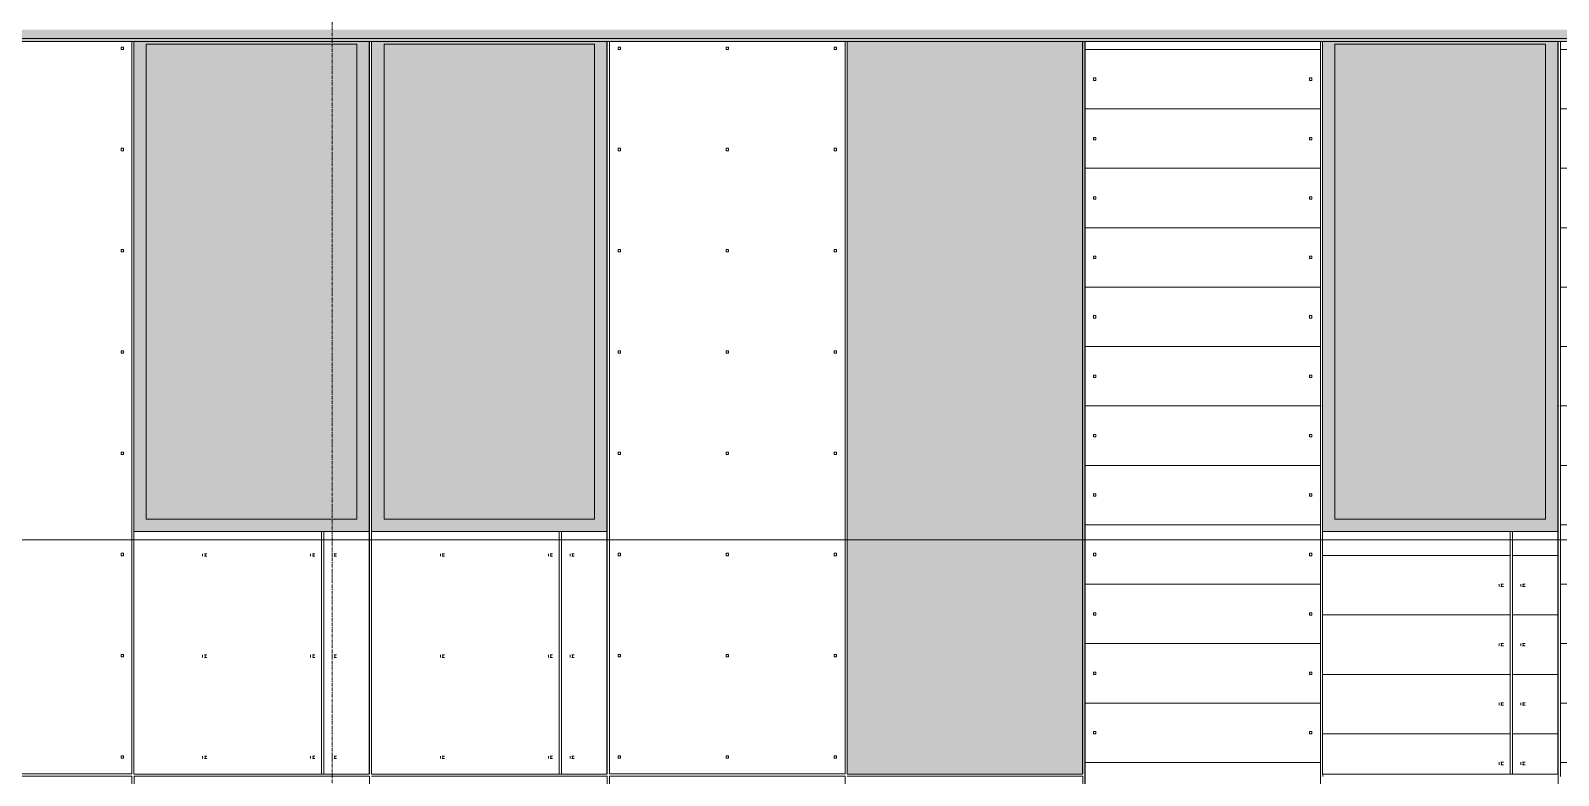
# Model space of a CAD drawing. Header units: inches. Extents: x -4179 to 1631, y -360 to 585.
# Drawn here: x -556.1 to -309.3, y 229.9 to 350.3 of the extents above; entities that cross this region are included whole.
import ezdxf

# ---------------------------------------------------------------- set-up
doc = ezdxf.new("R2010")
doc.units = ezdxf.units.IN
doc.header["$MEASUREMENT"] = 0
doc.linetypes.add('Grid Line 1_2_', pattern=[0.875, 0.5, -0.125, 0.125, -0.125])
for name, color, linetype, lineweight in [('0-5', 10, 'Continuous', 5), ('A-FLOR-LEVL-1', 51, 'Grid Line 1_2_', 9), ('A-GLAZ', 151, 'Continuous', 13), ('A-GLAZ-1', 251, 'Continuous', 9), ('A-WALL', 113, 'Continuous', 13), ('A-WALL-PATT-1', 251, 'Continuous', 9), ('S-GRID-1', 1, 'Grid Line 1_2_', 9)]:
    doc.layers.add(name, color=color, linetype=linetype, lineweight=lineweight)

# ---------------------------------------------------------------- blocks, each defined once
blk = doc.blocks.new('CTR - 2nd Phase_rvt-2-BUILDING ELEVATION - SOUTH')
at = {"layer": 'A-FLOR-LEVL-1'}
blk.add_line((9609.49, 268), (12558.48, 268), dxfattribs=at)
blk = doc.blocks.new('CTR - 1st Phase - Common Walls_rvt-2-BUILDING ELEVATION - SOUTH')
at = {"layer": 'A-FLOR-LEVL-1'}
blk.add_line((9609.49, 268), (12558.48, 268), dxfattribs=at)
blk = doc.blocks.new('CTR - 1st Phase -Stairs _ Elevators_rvt-2-BUILDING ELEVATION - SOUTH')
at = {"layer": 'A-FLOR-LEVL-1'}
blk.add_line((9609.49, 268), (12558.48, 268), dxfattribs=at)
blk = doc.blocks.new('Basic Wall _ EXT - FIBER CEMENT - LARGE - ___-2162460-BUILDING ELEVATION - SOUTH')
at = {"layer": 'A-WALL'}
for points in [[(10437.18, 348.55), (10852.47, 348.59), (10852.45, 348.68), (9979.11, 348.64), (9979.14, 348.55), (10436.75, 348.55)], [(10852.33, 348.68), (10852.45, 348.68), (10852.39, 348.76), (10742.19, 348.76), (10742.19, 349.02), (10089.39, 349.02), (10089.39, 348.76), (9981.69, 348.76), (9981.69, 348.98), (9979.38, 348.98), (9979.13, 348.68), (10851.45, 348.68)], [(10396.4, 349.02), (10742.19, 349.02), (10742.19, 350.12), (10852.17, 350.12), (10852.17, 350.46), (9979.41, 350.46), (9979.41, 350.12), (10089.39, 350.12), (10089.39, 349.02), (10395.12, 349.02)]]:
    blk.add_hatch(color=256, dxfattribs=at).paths.add_polyline_path(points, flags=0)
for p, q in [((9979.22, 348.51), (10852.36, 348.51)), ((10089.39, 349.02), (10742.19, 349.02))]:
    blk.add_line(p, q, dxfattribs=at)
blk = doc.blocks.new('_THE_ WINDOW _ DOOR - Window - 3rd Floor - small-2157853-BUILDING ELEVATION - SOUTH')
at = {"layer": 'A-GLAZ'}
h = blk.add_hatch(color=256, dxfattribs=at)
h.paths.add_polyline_path([(10627.18, 269.37), (10665.2, 269.37), (10665.2, 348.51), (10627.18, 348.51), (10627.18, 343.6)], flags=0)
h.paths.add_polyline_path([(10663.2, 271.37), (10629.18, 271.37), (10629.18, 348.12), (10663.2, 348.12), (10663.2, 343.6)], flags=0)
blk.add_hatch(color=256, dxfattribs=at).paths.add_polyline_path([(10629.18, 271.37), (10663.2, 271.37), (10663.2, 348.12), (10629.18, 348.12), (10629.18, 305.4)], flags=0)
at = {"layer": 'A-GLAZ-1'}
h = blk.add_hatch(dxfattribs=at)
h.set_pattern_fill('FP_63', color=256, style=0, pattern_type=2)
h.set_pattern_definition([(180, (10625.436, 289.23), (38.4, 76.8), [0.392, -38.007]), (180, (10625.436, 289.62), (38.4, 76.8), [0.392, -38.007]), (180, (10625.436, 298.83), (38.4, 76.8), [0.392, -38.007]), (180, (10625.436, 299.22), (38.4, 76.8), [0.392, -38.007]), (180, (10625.436, 308.43), (38.4, 76.8), [0.392, -38.007]), (180, (10625.436, 308.82), (38.4, 76.8), [0.392, -38.007]), (180, (10625.436, 318.03), (38.4, 76.8), [0.392, -38.007]), (180, (10625.436, 318.42), (38.4, 76.8), [0.392, -38.007]), (180, (10625.436, 327.63), (38.4, 76.8), [0.392, -38.007]), (180, (10625.436, 328.02), (38.4, 76.8), [0.392, -38.007]), (180, (10625.436, 337.23), (38.4, 76.8), [0.392, -38.007]), (180, (10625.436, 337.62), (38.4, 76.8), [0.392, -38.007]), (180, (10625.436, 346.83), (38.4, 76.8), [0.392, -38.007]), (180, (10625.436, 347.22), (38.4, 76.8), [0.392, -38.007]), (180, (10625.436, 356.43), (38.4, 76.8), [0.392, -38.007]), (180, (10625.436, 356.82), (38.4, 76.8), [0.392, -38.007]), (180, (10590.536, 289.23), (38.4, 76.8), [0.392, -38.007]), (180, (10590.536, 289.62), (38.4, 76.8), [0.392, -38.007]), (180, (10590.536, 298.83), (38.4, 76.8), [0.392, -38.007]), (180, (10590.536, 299.22), (38.4, 76.8), [0.392, -38.007]), (180, (10590.536, 308.43), (38.4, 76.8), [0.392, -38.007]), (180, (10590.536, 308.82), (38.4, 76.8), [0.392, -38.007]), (180, (10590.536, 318.03), (38.4, 76.8), [0.392, -38.007]), (180, (10590.536, 318.42), (38.4, 76.8), [0.392, -38.007]), (180, (10590.536, 327.63), (38.4, 76.8), [0.392, -38.007]), (180, (10590.536, 328.02), (38.4, 76.8), [0.392, -38.007]), (180, (10590.536, 337.23), (38.4, 76.8), [0.392, -38.007]), (180, (10590.536, 337.62), (38.4, 76.8), [0.392, -38.007]), (180, (10590.536, 346.83), (38.4, 76.8), [0.392, -38.007]), (180, (10590.536, 347.22), (38.4, 76.8), [0.392, -38.007]), (180, (10590.536, 356.43), (38.4, 76.8), [0.392, -38.007]), (180, (10590.536, 356.82), (38.4, 76.8), [0.392, -38.007]), (90, (10627.177, 284.625), (38.4, -2e-15), [76.8, 0, 0, 0]), (90, (10626.802, 284.625), (38.4, -2e-15), [76.8, 0, 0, 0]), (90, (10625.436, 289.23), (38.4, -2e-15), [0.392, -76.407]), (90, (10625.436, 298.83), (38.4, -2e-15), [0.392, -76.407]), (90, (10625.436, 308.43), (38.4, -2e-15), [0.392, -76.407]), (90, (10625.436, 318.03), (38.4, -2e-15), [0.392, -76.407]), (90, (10625.436, 327.63), (38.4, -2e-15), [0.392, -76.407]), (90, (10625.436, 337.23), (38.4, -2e-15), [0.392, -76.407]), (90, (10625.436, 346.83), (38.4, -2e-15), [0.392, -76.407]), (90, (10625.436, 356.43), (38.4, -2e-15), [0.392, -76.407]), (90, (10625.043, 289.23), (38.4, -2e-15), [0.392, -76.407]), (90, (10625.043, 298.83), (38.4, -2e-15), [0.392, -76.407]), (90, (10625.043, 308.43), (38.4, -2e-15), [0.392, -76.407]), (90, (10625.043, 318.03), (38.4, -2e-15), [0.392, -76.407]), (90, (10625.043, 327.63), (38.4, -2e-15), [0.392, -76.407]), (90, (10625.043, 337.23), (38.4, -2e-15), [0.392, -76.407]), (90, (10625.043, 346.83), (38.4, -2e-15), [0.392, -76.407]), (90, (10625.043, 356.43), (38.4, -2e-15), [0.392, -76.407]), (90, (10590.536, 289.23), (38.4, -2e-15), [0.392, -76.407]), (90, (10590.536, 298.83), (38.4, -2e-15), [0.392, -76.407]), (90, (10590.536, 308.43), (38.4, -2e-15), [0.392, -76.407]), (90, (10590.536, 318.03), (38.4, -2e-15), [0.392, -76.407]), (90, (10590.536, 327.63), (38.4, -2e-15), [0.392, -76.407]), (90, (10590.536, 337.23), (38.4, -2e-15), [0.392, -76.407]), (90, (10590.536, 346.83), (38.4, -2e-15), [0.392, -76.407]), (90, (10590.536, 356.43), (38.4, -2e-15), [0.392, -76.407]), (90, (10590.143, 289.23), (38.4, -2e-15), [0.392, -76.407]), (90, (10590.143, 298.83), (38.4, -2e-15), [0.392, -76.407]), (90, (10590.143, 308.43), (38.4, -2e-15), [0.392, -76.407]), (90, (10590.143, 318.03), (38.4, -2e-15), [0.392, -76.407]), (90, (10590.143, 327.63), (38.4, -2e-15), [0.392, -76.407]), (90, (10590.143, 337.23), (38.4, -2e-15), [0.392, -76.407]), (90, (10590.143, 346.83), (38.4, -2e-15), [0.392, -76.407]), (90, (10590.143, 356.43), (38.4, -2e-15), [0.392, -76.407]), (0, (10588.78, 284.625), (38.4, 76.8), [38.025, -0.375]), (0, (10588.78, 294.225), (38.4, 76.8), [38.025, -0.375]), (0, (10588.78, 303.825), (38.4, 76.8), [38.025, -0.375]), (0, (10588.78, 313.425), (38.4, 76.8), [38.025, -0.375]), (0, (10588.78, 323.025), (38.4, 76.8), [38.025, -0.375]), (0, (10588.78, 332.625), (38.4, 76.8), [38.025, -0.375]), (0, (10588.78, 342.225), (38.4, 76.8), [38.025, -0.375]), (0, (10588.78, 351.825), (38.4, 76.8), [38.025, -0.375])])
h.paths.add_polyline_path([(10665.2, 230.12), (10665.2, 269.37), (10627.18, 269.37), (10627.18, 230.12), (10653.45, 230.12)], flags=0)
at = {"layer": 'A-GLAZ'}
for p, q in [((10627.18, 269.37), (10627.18, 348.52)), ((10629.18, 348.12), (10663.2, 348.12)), ((10629.18, 348.12), (10629.18, 271.37)), ((10663.2, 271.37), (10663.2, 348.12)), ((10665.2, 348.52), (10665.2, 269.37)), ((10665.2, 269.37), (10627.18, 269.37)), ((10627.18, 269.37), (10627.18, 230.12)), ((10629.18, 271.37), (10663.2, 271.37)), ((10665.2, 230.12), (10665.2, 269.37)), ((10627.18, 230.12), (10665.2, 230.12))]:
    blk.add_line(p, q, dxfattribs=at)
blk = doc.blocks.new('_THE_ WINDOW _ DOOR - hvac panel - 3rd floor-2113389-BUILDING ELEVATION - SOUTH')
at = {"layer": 'A-GLAZ-1'}
h = blk.add_hatch(dxfattribs=at)
h.set_pattern_fill('FP_64', color=256, style=0, pattern_type=2)
h.set_pattern_definition([(180, (10563.189, 294.812), (-1, 1), [0.5, -1.5]), (90, (10562.939, 294.562), (1, 1), [0.5, -1.5])])
h.paths.add_polyline_path([(10567.34, 230.12), (10588.4, 230.12), (10588.4, 348.51), (10550.38, 348.51), (10550.38, 230.12)], flags=0)
at = {"layer": 'A-GLAZ'}
for p, q in [((10550.38, 348.53), (10550.38, 230.12)), ((10588.4, 230.12), (10588.4, 348.52)), ((10550.38, 230.12), (10588.4, 230.12))]:
    blk.add_line(p, q, dxfattribs=at)
blk = doc.blocks.new('_THE_ WINDOW _ DOOR - Window - 3rd Floor-2113396-BUILDING ELEVATION - SOUTH')
at = {"layer": 'A-GLAZ'}
h = blk.add_hatch(color=256, dxfattribs=at)
h.paths.add_polyline_path([(10435.18, 269.37), (10473.2, 269.37), (10473.2, 348.51), (10435.18, 348.51), (10435.18, 343.6)], flags=0)
h.paths.add_polyline_path([(10471.2, 271.37), (10437.18, 271.37), (10437.18, 348.12), (10471.2, 348.12), (10471.2, 343.6)], flags=0)
blk.add_hatch(color=256, dxfattribs=at).paths.add_polyline_path([(10437.18, 271.37), (10471.2, 271.37), (10471.2, 348.12), (10437.18, 348.12), (10437.18, 305.4)], flags=0)
at = {"layer": 'A-GLAZ-1'}
h = blk.add_hatch(dxfattribs=at)
h.set_pattern_fill('FP_65', color=256, style=0, pattern_type=2)
h.set_pattern_definition([(180, (10433.44, 287.55), (38.4, 120.38), [0.392, -38.007]), (180, (10433.44, 287.95), (38.4, 120.38), [0.392, -38.007]), (180, (10433.44, 303.91), (38.4, 120.38), [0.392, -38.007]), (180, (10433.44, 304.3), (38.4, 120.38), [0.392, -38.007]), (180, (10433.44, 320.27), (38.4, 120.38), [0.392, -38.007]), (180, (10433.44, 320.66), (38.4, 120.38), [0.392, -38.007]), (180, (10433.44, 336.62), (38.4, 120.38), [0.392, -38.007]), (180, (10433.44, 337.02), (38.4, 120.38), [0.392, -38.007]), (180, (10433.44, 352.98), (38.4, 120.38), [0.392, -38.007]), (180, (10433.44, 353.38), (38.4, 120.38), [0.392, -38.007]), (180, (10433.44, 369.34), (38.4, 120.38), [0.392, -38.007]), (180, (10433.44, 369.73), (38.4, 120.375), [0.392, -38.007]), (180, (10433.44, 385.7), (38.4, 120.375), [0.392, -38.007]), (180, (10433.44, 386.09), (38.4, 120.375), [0.392, -38.007]), (180, (10433.44, 402.05), (38.4, 120.375), [0.392, -38.007]), (180, (10433.44, 402.45), (38.4, 120.375), [0.392, -38.007]), (180, (10415.99, 287.55), (38.4, 120.38), [0.392, -38.007]), (180, (10415.99, 287.95), (38.4, 120.38), [0.392, -38.007]), (180, (10415.99, 303.91), (38.4, 120.38), [0.392, -38.007]), (180, (10415.99, 304.3), (38.4, 120.38), [0.392, -38.007]), (180, (10415.99, 320.27), (38.4, 120.38), [0.392, -38.007]), (180, (10415.99, 320.66), (38.4, 120.38), [0.392, -38.007]), (180, (10415.99, 336.62), (38.4, 120.38), [0.392, -38.007]), (180, (10415.99, 337.02), (38.4, 120.38), [0.392, -38.007]), (180, (10415.99, 352.98), (38.4, 120.38), [0.392, -38.007]), (180, (10415.99, 353.38), (38.4, 120.38), [0.392, -38.007]), (180, (10415.99, 369.34), (38.4, 120.375), [0.392, -38.007]), (180, (10415.99, 369.73), (38.4, 120.375), [0.392, -38.007]), (180, (10415.99, 385.7), (38.4, 120.375), [0.392, -38.007]), (180, (10415.99, 386.09), (38.4, 120.375), [0.392, -38.007]), (180, (10415.99, 402.05), (38.4, 120.375), [0.392, -38.007]), (180, (10415.99, 402.45), (38.4, 120.375), [0.392, -38.007]), (180, (10398.54, 287.55), (38.4, 120.38), [0.392, -38.007]), (180, (10398.54, 287.95), (38.4, 120.38), [0.392, -38.007]), (180, (10398.54, 303.91), (38.4, 120.38), [0.392, -38.007]), (180, (10398.54, 304.3), (38.4, 120.38), [0.392, -38.007]), (180, (10398.54, 320.27), (38.4, 120.38), [0.392, -38.007]), (180, (10398.54, 320.66), (38.4, 120.38), [0.392, -38.007]), (180, (10398.54, 336.62), (38.4, 120.38), [0.392, -38.007]), (180, (10398.54, 337.02), (38.4, 120.38), [0.392, -38.007]), (180, (10398.54, 352.98), (38.4, 120.38), [0.392, -38.007]), (180, (10398.54, 353.38), (38.4, 120.38), [0.392, -38.007]), (180, (10398.54, 369.34), (38.4, 120.375), [0.392, -38.007]), (180, (10398.54, 369.73), (38.4, 120.375), [0.392, -38.007]), (180, (10398.54, 385.7), (38.4, 120.375), [0.392, -38.007]), (180, (10398.54, 386.09), (38.4, 120.375), [0.392, -38.007]), (180, (10398.54, 402.05), (38.4, 120.375), [0.392, -38.007]), (180, (10398.54, 402.45), (38.4, 120.375), [0.392, -38.007]), (90, (10435.177, 285), (38.4, -2e-15), [120, -0.375]), (90, (10434.802, 285), (38.4, -2e-15), [120, -0.375]), (90, (10433.436, 287.554), (38.4, -2e-15), [0.392, -119.982]), (90, (10433.436, 303.91), (38.4, -2e-15), [0.392, -119.982]), (90, (10433.436, 320.268), (38.4, -2e-15), [0.392, -119.982]), (90, (10433.436, 336.625), (38.4, -2e-15), [0.392, -119.982]), (90, (10433.436, 352.982), (38.4, -2e-15), [0.392, -119.982]), (90, (10433.436, 369.34), (38.4, -2e-15), [0.392, -119.982]), (90, (10433.436, 385.697), (38.4, -2e-15), [0.392, -119.982]), (90, (10433.436, 402.054), (38.4, -2e-15), [0.392, -119.982]), (90, (10433.043, 287.554), (38.4, -2e-15), [0.392, -119.982]), (90, (10433.043, 303.91), (38.4, -2e-15), [0.392, -119.982]), (90, (10433.043, 320.268), (38.4, -2e-15), [0.392, -119.982]), (90, (10433.043, 336.625), (38.4, -2e-15), [0.392, -119.982]), (90, (10433.043, 352.982), (38.4, -2e-15), [0.392, -119.982]), (90, (10433.043, 369.34), (38.4, -2e-15), [0.392, -119.982]), (90, (10433.043, 385.697), (38.4, -2e-15), [0.392, -119.982]), (90, (10433.043, 402.054), (38.4, -2e-15), [0.392, -119.982]), (90, (10415.986, 287.554), (38.4, -2e-15), [0.392, -119.982]), (90, (10415.986, 303.91), (38.4, -2e-15), [0.392, -119.982]), (90, (10415.986, 320.268), (38.4, -2e-15), [0.392, -119.982]), (90, (10415.986, 336.625), (38.4, -2e-15), [0.392, -119.982]), (90, (10415.986, 352.982), (38.4, -2e-15), [0.392, -119.982]), (90, (10415.986, 369.34), (38.4, -2e-15), [0.392, -119.982]), (90, (10415.986, 385.697), (38.4, -2e-15), [0.392, -119.982]), (90, (10415.986, 402.054), (38.4, -2e-15), [0.392, -119.982]), (90, (10415.593, 287.554), (38.4, -2e-15), [0.392, -119.982]), (90, (10415.593, 303.91), (38.4, -2e-15), [0.392, -119.982]), (90, (10415.593, 320.268), (38.4, -2e-15), [0.392, -119.982]), (90, (10415.593, 336.625), (38.4, -2e-15), [0.392, -119.982]), (90, (10415.593, 352.982), (38.4, -2e-15), [0.392, -119.982]), (90, (10415.593, 369.34), (38.4, -2e-15), [0.392, -119.982]), (90, (10415.593, 385.697), (38.4, -2e-15), [0.392, -119.982]), (90, (10415.593, 402.054), (38.4, -2e-15), [0.392, -119.982]), (90, (10398.536, 287.554), (38.4, -2e-15), [0.392, -119.982]), (90, (10398.536, 303.91), (38.4, -2e-15), [0.392, -119.982]), (90, (10398.536, 320.268), (38.4, -2e-15), [0.392, -119.982]), (90, (10398.536, 336.625), (38.4, -2e-15), [0.392, -119.982]), (90, (10398.536, 352.982), (38.4, -2e-15), [0.392, -119.982]), (90, (10398.536, 369.34), (38.4, -2e-15), [0.392, -119.982]), (90, (10398.536, 385.697), (38.4, -2e-15), [0.392, -119.982]), (90, (10398.536, 402.054), (38.4, -2e-15), [0.392, -119.982]), (90, (10398.143, 287.554), (38.4, -2e-15), [0.392, -119.982]), (90, (10398.143, 303.91), (38.4, -2e-15), [0.392, -119.982]), (90, (10398.143, 320.268), (38.4, -2e-15), [0.392, -119.982]), (90, (10398.143, 336.625), (38.4, -2e-15), [0.392, -119.982]), (90, (10398.143, 352.982), (38.4, -2e-15), [0.392, -119.982]), (90, (10398.143, 369.34), (38.4, -2e-15), [0.392, -119.982]), (90, (10398.143, 385.697), (38.4, -2e-15), [0.392, -119.982]), (90, (10398.143, 402.054), (38.4, -2e-15), [0.392, -119.982]), (0, (10396.78, 284.62), (38.4, 120.38), [38.025, -0.375]), (0, (10396.78, 285), (38.4, 120.38), [38.025, -0.375])])
h.paths.add_polyline_path([(10473.2, 230.12), (10473.2, 269.37), (10435.18, 269.37), (10435.18, 230.12)], flags=0)
at = {"layer": 'A-GLAZ'}
for p, q in [((10435.18, 348.53), (10435.18, 269.37)), ((10437.18, 348.12), (10471.2, 348.12)), ((10437.18, 271.37), (10437.18, 348.12)), ((10471.2, 348.12), (10471.2, 271.37)), ((10473.2, 269.37), (10473.2, 348.53)), ((10435.18, 269.37), (10473.2, 269.37)), ((10435.18, 269.37), (10435.18, 230.12)), ((10471.2, 271.37), (10437.18, 271.37)), ((10473.2, 230.12), (10473.2, 269.37)), ((10435.18, 230.12), (10473.2, 230.12))]:
    blk.add_line(p, q, dxfattribs=at)
blk = doc.blocks.new('_THE_ WINDOW _ DOOR - Window - 3rd Floor-2113392-BUILDING ELEVATION - SOUTH')
at = {"layer": 'A-GLAZ'}
h = blk.add_hatch(color=256, dxfattribs=at)
h.paths.add_polyline_path([(10319.98, 269.37), (10358, 269.37), (10358, 348.51), (10319.98, 348.51), (10319.98, 343.6)], flags=0)
h.paths.add_polyline_path([(10321.98, 271.37), (10321.98, 348.12), (10356, 348.12), (10356, 271.37)], flags=0)
blk.add_hatch(color=256, dxfattribs=at).paths.add_polyline_path([(10321.98, 271.37), (10356, 271.37), (10356, 348.12), (10321.98, 348.12), (10321.98, 305.4)], flags=0)
at = {"layer": 'A-GLAZ-1'}
h = blk.add_hatch(dxfattribs=at)
h.set_pattern_fill('FP_62', color=256, style=0, pattern_type=2)
h.set_pattern_definition([(0, (10359.74, 287.55), (-38.4, 120.38), [0.392, -38.007]), (0, (10359.74, 287.95), (-38.4, 120.38), [0.392, -38.007]), (0, (10359.74, 303.91), (-38.4, 120.38), [0.392, -38.007]), (0, (10359.74, 304.3), (-38.4, 120.38), [0.392, -38.007]), (0, (10359.74, 320.27), (-38.4, 120.38), [0.392, -38.007]), (0, (10359.74, 320.66), (-38.4, 120.38), [0.392, -38.007]), (0, (10359.74, 336.62), (-38.4, 120.38), [0.392, -38.007]), (0, (10359.74, 337.02), (-38.4, 120.38), [0.392, -38.007]), (0, (10359.74, 352.98), (-38.4, 120.38), [0.392, -38.007]), (0, (10359.74, 353.38), (-38.4, 120.38), [0.392, -38.007]), (0, (10359.74, 369.34), (-38.4, 120.38), [0.392, -38.007]), (0, (10359.74, 369.73), (-38.4, 120.375), [0.392, -38.007]), (0, (10359.74, 385.7), (-38.4, 120.375), [0.392, -38.007]), (0, (10359.74, 386.09), (-38.4, 120.375), [0.392, -38.007]), (0, (10359.74, 402.05), (-38.4, 120.375), [0.392, -38.007]), (0, (10359.74, 402.45), (-38.4, 120.375), [0.392, -38.007]), (0, (10377.19, 287.55), (-38.4, 120.38), [0.392, -38.007]), (0, (10377.19, 287.95), (-38.4, 120.38), [0.392, -38.007]), (0, (10377.19, 303.91), (-38.4, 120.38), [0.392, -38.007]), (0, (10377.19, 304.3), (-38.4, 120.38), [0.392, -38.007]), (0, (10377.19, 320.27), (-38.4, 120.38), [0.392, -38.007]), (0, (10377.19, 320.66), (-38.4, 120.38), [0.392, -38.007]), (0, (10377.19, 336.62), (-38.4, 120.38), [0.392, -38.007]), (0, (10377.19, 337.02), (-38.4, 120.38), [0.392, -38.007]), (0, (10377.19, 352.98), (-38.4, 120.38), [0.392, -38.007]), (0, (10377.19, 353.38), (-38.4, 120.38), [0.392, -38.007]), (0, (10377.19, 369.34), (-38.4, 120.375), [0.392, -38.007]), (0, (10377.19, 369.73), (-38.4, 120.375), [0.392, -38.007]), (0, (10377.19, 385.7), (-38.4, 120.375), [0.392, -38.007]), (0, (10377.19, 386.09), (-38.4, 120.375), [0.392, -38.007]), (0, (10377.19, 402.05), (-38.4, 120.375), [0.392, -38.007]), (0, (10377.19, 402.45), (-38.4, 120.375), [0.392, -38.007]), (0, (10394.64, 287.55), (-38.4, 120.38), [0.392, -38.007]), (0, (10394.64, 287.95), (-38.4, 120.38), [0.392, -38.007]), (0, (10394.64, 303.91), (-38.4, 120.38), [0.392, -38.007]), (0, (10394.64, 304.3), (-38.4, 120.38), [0.392, -38.007]), (0, (10394.64, 320.27), (-38.4, 120.38), [0.392, -38.007]), (0, (10394.64, 320.66), (-38.4, 120.38), [0.392, -38.007]), (0, (10394.64, 336.62), (-38.4, 120.38), [0.392, -38.007]), (0, (10394.64, 337.02), (-38.4, 120.38), [0.392, -38.007]), (0, (10394.64, 352.98), (-38.4, 120.38), [0.392, -38.007]), (0, (10394.64, 353.38), (-38.4, 120.38), [0.392, -38.007]), (0, (10394.64, 369.34), (-38.4, 120.375), [0.392, -38.007]), (0, (10394.64, 369.73), (-38.4, 120.375), [0.392, -38.007]), (0, (10394.64, 385.7), (-38.4, 120.375), [0.392, -38.007]), (0, (10394.64, 386.09), (-38.4, 120.375), [0.392, -38.007]), (0, (10394.64, 402.05), (-38.4, 120.375), [0.392, -38.007]), (0, (10394.64, 402.45), (-38.4, 120.375), [0.392, -38.007]), (90, (10358.002, 285), (-38.4, 2e-15), [120, -0.375]), (90, (10358.377, 285), (-38.4, 2e-15), [120, -0.375]), (90, (10359.743, 287.554), (-38.4, 2e-15), [0.392, -119.982]), (90, (10359.743, 303.91), (-38.4, 2e-15), [0.392, -119.982]), (90, (10359.743, 320.268), (-38.4, 2e-15), [0.392, -119.982]), (90, (10359.743, 336.625), (-38.4, 2e-15), [0.392, -119.982]), (90, (10359.743, 352.982), (-38.4, 2e-15), [0.392, -119.982]), (90, (10359.743, 369.34), (-38.4, 2e-15), [0.392, -119.982]), (90, (10359.743, 385.697), (-38.4, 2e-15), [0.392, -119.982]), (90, (10359.743, 402.054), (-38.4, 2e-15), [0.392, -119.982]), (90, (10360.136, 287.554), (-38.4, 2e-15), [0.392, -119.982]), (90, (10360.136, 303.91), (-38.4, 2e-15), [0.392, -119.982]), (90, (10360.136, 320.268), (-38.4, 2e-15), [0.392, -119.982]), (90, (10360.136, 336.625), (-38.4, 2e-15), [0.392, -119.982]), (90, (10360.136, 352.982), (-38.4, 2e-15), [0.392, -119.982]), (90, (10360.136, 369.34), (-38.4, 2e-15), [0.392, -119.982]), (90, (10360.136, 385.697), (-38.4, 2e-15), [0.392, -119.982]), (90, (10360.136, 402.054), (-38.4, 2e-15), [0.392, -119.982]), (90, (10377.193, 287.554), (-38.4, 2e-15), [0.392, -119.982]), (90, (10377.193, 303.91), (-38.4, 2e-15), [0.392, -119.982]), (90, (10377.193, 320.268), (-38.4, 2e-15), [0.392, -119.982]), (90, (10377.193, 336.625), (-38.4, 2e-15), [0.392, -119.982]), (90, (10377.193, 352.982), (-38.4, 2e-15), [0.392, -119.982]), (90, (10377.193, 369.34), (-38.4, 2e-15), [0.392, -119.982]), (90, (10377.193, 385.697), (-38.4, 2e-15), [0.392, -119.982]), (90, (10377.193, 402.054), (-38.4, 2e-15), [0.392, -119.982]), (90, (10377.586, 287.554), (-38.4, 2e-15), [0.392, -119.982]), (90, (10377.586, 303.91), (-38.4, 2e-15), [0.392, -119.982]), (90, (10377.586, 320.268), (-38.4, 2e-15), [0.392, -119.982]), (90, (10377.586, 336.625), (-38.4, 2e-15), [0.392, -119.982]), (90, (10377.586, 352.982), (-38.4, 2e-15), [0.392, -119.982]), (90, (10377.586, 369.34), (-38.4, 2e-15), [0.392, -119.982]), (90, (10377.586, 385.697), (-38.4, 2e-15), [0.392, -119.982]), (90, (10377.586, 402.054), (-38.4, 2e-15), [0.392, -119.982]), (90, (10394.643, 287.554), (-38.4, 2e-15), [0.392, -119.982]), (90, (10394.643, 303.91), (-38.4, 2e-15), [0.392, -119.982]), (90, (10394.643, 320.268), (-38.4, 2e-15), [0.392, -119.982]), (90, (10394.643, 336.625), (-38.4, 2e-15), [0.392, -119.982]), (90, (10394.643, 352.982), (-38.4, 2e-15), [0.392, -119.982]), (90, (10394.643, 369.34), (-38.4, 2e-15), [0.392, -119.982]), (90, (10394.643, 385.697), (-38.4, 2e-15), [0.392, -119.982]), (90, (10394.643, 402.054), (-38.4, 2e-15), [0.392, -119.982]), (90, (10395.036, 287.554), (-38.4, 2e-15), [0.392, -119.982]), (90, (10395.036, 303.91), (-38.4, 2e-15), [0.392, -119.982]), (90, (10395.036, 320.268), (-38.4, 2e-15), [0.392, -119.982]), (90, (10395.036, 336.625), (-38.4, 2e-15), [0.392, -119.982]), (90, (10395.036, 352.982), (-38.4, 2e-15), [0.392, -119.982]), (90, (10395.036, 369.34), (-38.4, 2e-15), [0.392, -119.982]), (90, (10395.036, 385.697), (-38.4, 2e-15), [0.392, -119.982]), (90, (10395.036, 402.054), (-38.4, 2e-15), [0.392, -119.982]), (180, (10396.4, 284.62), (-38.4, 120.38), [38.025, -0.375]), (180, (10396.4, 285), (-38.4, 120.38), [38.025, -0.375])])
h.paths.add_polyline_path([(10319.98, 230.12), (10358, 230.12), (10358, 269.37), (10319.98, 269.37), (10319.98, 251.92)], flags=0)
at = {"layer": 'A-GLAZ'}
for p, q in [((10319.98, 348.53), (10319.98, 269.37)), ((10321.98, 271.37), (10321.98, 348.12)), ((10321.98, 348.12), (10356, 348.12)), ((10356, 348.12), (10356, 271.37)), ((10358, 269.37), (10358, 348.53)), ((10319.98, 269.37), (10358, 269.37)), ((10319.98, 269.37), (10319.98, 230.12)), ((10356, 271.37), (10321.98, 271.37)), ((10358, 230.12), (10358, 269.37)), ((10319.98, 230.12), (10358, 230.12))]:
    blk.add_line(p, q, dxfattribs=at)

msp = doc.modelspace()

# ---------------------------------------------------------------- hatches: boundary and pattern name
at = {"layer": 'A-WALL-PATT-1'}
h = msp.add_hatch(dxfattribs=at)
h.set_pattern_fill('FP_51', color=256, style=0, pattern_type=2)
h.set_pattern_definition([(0, (-115.69, 112.3), (-38.4, 120.375), [0.392, -38.007]), (0, (-115.69, 112.7), (-38.4, 120.375), [0.392, -38.007]), (0, (-115.69, 128.66), (-38.4, 120.375), [0.392, -38.007]), (0, (-115.69, 129.05), (-38.4, 120.375), [0.392, -38.007]), (0, (-115.69, 145.02), (-38.4, 120.375), [0.392, -38.007]), (0, (-115.69, 145.41), (-38.4, 120.375), [0.392, -38.007]), (0, (-115.69, 161.38), (-38.4, 120.375), [0.392, -38.007]), (0, (-115.69, 161.77), (-38.4, 120.375), [0.392, -38.007]), (0, (-115.69, 177.73), (-38.4, 120.375), [0.392, -38.007]), (0, (-115.69, 178.12), (-38.4, 120.375), [0.392, -38.007]), (0, (-115.69, 194.09), (-38.4, 120.375), [0.392, -38.007]), (0, (-115.69, 194.48), (-38.4, 120.375), [0.392, -38.007]), (0, (-115.69, 210.45), (-38.4, 120.375), [0.392, -38.007]), (0, (-115.69, 210.84), (-38.4, 120.375), [0.392, -38.007]), (0, (-115.69, 226.8), (-38.4, 120.375), [0.392, -38.007]), (0, (-115.69, 227.2), (-38.4, 120.375), [0.392, -38.007]), (0, (-98.24, 112.3), (-38.4, 120.375), [0.392, -38.007]), (0, (-98.24, 112.7), (-38.4, 120.375), [0.392, -38.007]), (0, (-98.24, 128.66), (-38.4, 120.375), [0.392, -38.007]), (0, (-98.24, 129.05), (-38.4, 120.375), [0.392, -38.007]), (0, (-98.24, 145.02), (-38.4, 120.375), [0.392, -38.007]), (0, (-98.24, 145.41), (-38.4, 120.375), [0.392, -38.007]), (0, (-98.24, 161.38), (-38.4, 120.375), [0.392, -38.007]), (0, (-98.24, 161.77), (-38.4, 120.375), [0.392, -38.007]), (0, (-98.24, 177.73), (-38.4, 120.375), [0.392, -38.007]), (0, (-98.24, 178.12), (-38.4, 120.375), [0.392, -38.007]), (0, (-98.24, 194.09), (-38.4, 120.375), [0.392, -38.007]), (0, (-98.24, 194.48), (-38.4, 120.375), [0.392, -38.007]), (0, (-98.24, 210.45), (-38.4, 120.375), [0.392, -38.007]), (0, (-98.24, 210.84), (-38.4, 120.375), [0.392, -38.007]), (0, (-98.24, 226.8), (-38.4, 120.375), [0.392, -38.007]), (0, (-98.24, 227.2), (-38.4, 120.375), [0.392, -38.007]), (0, (-80.79, 112.3), (-38.4, 120.375), [0.392, -38.007]), (0, (-80.79, 112.7), (-38.4, 120.375), [0.392, -38.007]), (0, (-80.79, 128.66), (-38.4, 120.375), [0.392, -38.007]), (0, (-80.79, 129.05), (-38.4, 120.375), [0.392, -38.007]), (0, (-80.79, 145.02), (-38.4, 120.375), [0.392, -38.007]), (0, (-80.79, 145.41), (-38.4, 120.375), [0.392, -38.007]), (0, (-80.79, 161.38), (-38.4, 120.375), [0.392, -38.007]), (0, (-80.79, 161.77), (-38.4, 120.375), [0.392, -38.007]), (0, (-80.79, 177.73), (-38.4, 120.375), [0.392, -38.007]), (0, (-80.79, 178.12), (-38.4, 120.375), [0.392, -38.007]), (0, (-80.79, 194.09), (-38.4, 120.375), [0.392, -38.007]), (0, (-80.79, 194.48), (-38.4, 120.375), [0.392, -38.007]), (0, (-80.79, 210.45), (-38.4, 120.375), [0.392, -38.007]), (0, (-80.79, 210.84), (-38.4, 120.375), [0.392, -38.007]), (0, (-80.79, 226.8), (-38.4, 120.375), [0.392, -38.007]), (0, (-80.79, 227.2), (-38.4, 120.375), [0.392, -38.007]), (90, (-117.432, 109.75), (-38.4, 2e-15), [120, -0.375]), (90, (-117.057, 109.75), (-38.4, 2e-15), [120, -0.375]), (90, (-115.69, 112.304), (-38.4, 2e-15), [0.392, -119.982]), (90, (-115.69, 128.66), (-38.4, 2e-15), [0.392, -119.982]), (90, (-115.69, 145.018), (-38.4, 2e-15), [0.392, -119.982]), (90, (-115.69, 161.375), (-38.4, 2e-15), [0.392, -119.982]), (90, (-115.69, 177.732), (-38.4, 2e-15), [0.392, -119.982]), (90, (-115.69, 194.09), (-38.4, 2e-15), [0.392, -119.982]), (90, (-115.69, 210.447), (-38.4, 2e-15), [0.392, -119.982]), (90, (-115.69, 226.804), (-38.4, 2e-15), [0.392, -119.982]), (90, (-115.3, 112.304), (-38.4, 2e-15), [0.392, -119.982]), (90, (-115.3, 128.66), (-38.4, 2e-15), [0.392, -119.982]), (90, (-115.3, 145.018), (-38.4, 2e-15), [0.392, -119.982]), (90, (-115.3, 161.375), (-38.4, 2e-15), [0.392, -119.982]), (90, (-115.3, 177.732), (-38.4, 2e-15), [0.392, -119.982]), (90, (-115.3, 194.09), (-38.4, 2e-15), [0.392, -119.982]), (90, (-115.3, 210.447), (-38.4, 2e-15), [0.392, -119.982]), (90, (-115.3, 226.804), (-38.4, 2e-15), [0.392, -119.982]), (90, (-98.24, 112.304), (-38.4, 2e-15), [0.392, -119.982]), (90, (-98.24, 128.66), (-38.4, 2e-15), [0.392, -119.982]), (90, (-98.24, 145.018), (-38.4, 2e-15), [0.392, -119.982]), (90, (-98.24, 161.375), (-38.4, 2e-15), [0.392, -119.982]), (90, (-98.24, 177.732), (-38.4, 2e-15), [0.392, -119.982]), (90, (-98.24, 194.09), (-38.4, 2e-15), [0.392, -119.982]), (90, (-98.24, 210.447), (-38.4, 2e-15), [0.392, -119.982]), (90, (-98.24, 226.804), (-38.4, 2e-15), [0.392, -119.982]), (90, (-97.85, 112.304), (-38.4, 2e-15), [0.392, -119.982]), (90, (-97.85, 128.66), (-38.4, 2e-15), [0.392, -119.982]), (90, (-97.85, 145.018), (-38.4, 2e-15), [0.392, -119.982]), (90, (-97.85, 161.375), (-38.4, 2e-15), [0.392, -119.982]), (90, (-97.85, 177.732), (-38.4, 2e-15), [0.392, -119.982]), (90, (-97.85, 194.09), (-38.4, 2e-15), [0.392, -119.982]), (90, (-97.85, 210.447), (-38.4, 2e-15), [0.392, -119.982]), (90, (-97.85, 226.804), (-38.4, 2e-15), [0.392, -119.982]), (90, (-80.79, 112.304), (-38.4, 2e-15), [0.392, -119.982]), (90, (-80.79, 128.66), (-38.4, 2e-15), [0.392, -119.982]), (90, (-80.79, 145.018), (-38.4, 2e-15), [0.392, -119.982]), (90, (-80.79, 161.375), (-38.4, 2e-15), [0.392, -119.982]), (90, (-80.79, 177.732), (-38.4, 2e-15), [0.392, -119.982]), (90, (-80.79, 194.09), (-38.4, 2e-15), [0.392, -119.982]), (90, (-80.79, 210.447), (-38.4, 2e-15), [0.392, -119.982]), (90, (-80.79, 226.804), (-38.4, 2e-15), [0.392, -119.982]), (90, (-80.4, 112.304), (-38.4, 2e-15), [0.392, -119.982]), (90, (-80.4, 128.66), (-38.4, 2e-15), [0.392, -119.982]), (90, (-80.4, 145.018), (-38.4, 2e-15), [0.392, -119.982]), (90, (-80.4, 161.375), (-38.4, 2e-15), [0.392, -119.982]), (90, (-80.4, 177.732), (-38.4, 2e-15), [0.392, -119.982]), (90, (-80.4, 194.09), (-38.4, 2e-15), [0.392, -119.982]), (90, (-80.4, 210.447), (-38.4, 2e-15), [0.392, -119.982]), (90, (-80.4, 226.804), (-38.4, 2e-15), [0.392, -119.982]), (180, (-79.03, 109.38), (-38.4, 120.375), [38.025, -0.375]), (180, (-79.03, 109.75), (-38.4, 120.375), [38.025, -0.375])])
h.paths.add_polyline_path([(-985.5698, 109.75), (-961.8573, 109.75), (-961.8573, 229.75), (-923.8323, 229.75), (-923.8323, 109.75), (-923.4573, 109.75), (-923.4573, 229.75), (-885.4323, 229.75), (-885.4323, 109.75), (-808.2573, 109.75), (-808.2573, 229.75), (-770.2323, 229.75), (-770.2323, 109.75), (-731.4573, 109.75), (-731.4573, 229.75), (-693.4323, 229.75), (-693.4323, 109.75), (-616.2573, 109.75), (-616.2537, 229.75), (-578.2323, 229.75), (-578.2323, 109.75), (-501.0573, 109.75), (-501.0537, 229.75), (-463.0323, 229.75), (-463.0323, 109.75), (-424.2573, 109.75), (-424.2573, 229.75), (-386.2323, 229.75), (-386.2323, 109.75), (-385.8573, 109.75), (-385.8661, 348.5081), (-386.2323, 348.5081), (-386.2334, 230.125), (-424.2573, 230.125), (-424.2573, 348.5081), (-463.0323, 348.5081), (-463.0323, 230.125), (-501.0573, 230.125), (-501.0573, 348.5081), (-501.4323, 348.5081), (-501.4323, 230.125), (-539.4573, 230.125), (-539.4573, 348.5081), (-578.2323, 348.5081), (-578.2323, 230.125), (-616.2573, 230.125), (-616.2573, 348.5081), (-616.6323, 348.5081), (-616.6323, 230.125), (-654.6573, 230.125), (-654.6573, 348.5081), (-693.4323, 348.5081), (-693.4323, 230.125), (-731.4573, 230.125), (-731.4573, 348.5081), (-770.2323, 348.5081), (-770.2323, 230.125), (-808.2573, 230.125), (-808.2573, 348.5081), (-847.0323, 348.5081), (-847.0323, 230.125), (-885.0573, 230.125), (-885.0573, 348.5081), (-885.2448, 348.5081), (-885.2448, 230.125), (-985.5698, 230.125), (-985.5698, 114.3919)], flags=0)
h = msp.add_hatch(dxfattribs=at)
h.set_pattern_fill('FP_52', color=256, style=0, pattern_type=2)
h.set_pattern_definition([(0, (-192.49, 140.604), (-38.4, 76.8), [0.392, -38.007]), (0, (-192.49, 140.996), (-38.4, 76.8), [0.392, -38.007]), (0, (-192.49, 150.204), (-38.4, 76.8), [0.392, -38.007]), (0, (-192.49, 150.596), (-38.4, 76.8), [0.392, -38.007]), (0, (-192.49, 159.804), (-38.4, 76.8), [0.392, -38.007]), (0, (-192.49, 160.196), (-38.4, 76.8), [0.392, -38.007]), (0, (-192.49, 169.404), (-38.4, 76.8), [0.392, -38.007]), (0, (-192.49, 169.796), (-38.4, 76.8), [0.392, -38.007]), (0, (-192.49, 179.004), (-38.4, 76.8), [0.392, -38.007]), (0, (-192.49, 179.396), (-38.4, 76.8), [0.392, -38.007]), (0, (-192.49, 188.604), (-38.4, 76.8), [0.392, -38.007]), (0, (-192.49, 188.996), (-38.4, 76.8), [0.392, -38.007]), (0, (-192.49, 198.204), (-38.4, 76.8), [0.392, -38.007]), (0, (-192.49, 198.596), (-38.4, 76.8), [0.392, -38.007]), (0, (-192.49, 207.804), (-38.4, 76.8), [0.392, -38.007]), (0, (-192.49, 208.196), (-38.4, 76.8), [0.392, -38.007]), (0, (-157.59, 140.604), (-38.4, 76.8), [0.392, -38.007]), (0, (-157.59, 140.996), (-38.4, 76.8), [0.392, -38.007]), (0, (-157.59, 150.204), (-38.4, 76.8), [0.392, -38.007]), (0, (-157.59, 150.596), (-38.4, 76.8), [0.392, -38.007]), (0, (-157.59, 159.804), (-38.4, 76.8), [0.392, -38.007]), (0, (-157.59, 160.196), (-38.4, 76.8), [0.392, -38.007]), (0, (-157.59, 169.404), (-38.4, 76.8), [0.392, -38.007]), (0, (-157.59, 169.796), (-38.4, 76.8), [0.392, -38.007]), (0, (-157.59, 179.004), (-38.4, 76.8), [0.392, -38.007]), (0, (-157.59, 179.396), (-38.4, 76.8), [0.392, -38.007]), (0, (-157.59, 188.604), (-38.4, 76.8), [0.392, -38.007]), (0, (-157.59, 188.996), (-38.4, 76.8), [0.392, -38.007]), (0, (-157.59, 198.204), (-38.4, 76.8), [0.392, -38.007]), (0, (-157.59, 198.596), (-38.4, 76.8), [0.392, -38.007]), (0, (-157.59, 207.804), (-38.4, 76.8), [0.392, -38.007]), (0, (-157.59, 208.196), (-38.4, 76.8), [0.392, -38.007]), (90, (-194.232, 136), (-38.4, 2e-15), [76.8, 0, 0, 0]), (90, (-193.857, 136), (-38.4, 2e-15), [76.8, 0, 0, 0]), (90, (-192.49, 140.604), (-38.4, 2e-15), [0.392, -76.407]), (90, (-192.49, 150.204), (-38.4, 2e-15), [0.392, -76.407]), (90, (-192.49, 159.804), (-38.4, 2e-15), [0.392, -76.407]), (90, (-192.49, 169.404), (-38.4, 2e-15), [0.392, -76.407]), (90, (-192.49, 179.004), (-38.4, 2e-15), [0.392, -76.407]), (90, (-192.49, 188.604), (-38.4, 2e-15), [0.393, -76.408]), (90, (-192.49, 198.204), (-38.4, 2e-15), [0.392, -76.407]), (90, (-192.49, 207.804), (-38.4, 2e-15), [0.392, -76.407]), (90, (-192.1, 140.604), (-38.4, 2e-15), [0.392, -76.407]), (90, (-192.1, 150.204), (-38.4, 2e-15), [0.392, -76.407]), (90, (-192.1, 159.804), (-38.4, 2e-15), [0.392, -76.407]), (90, (-192.1, 169.404), (-38.4, 2e-15), [0.392, -76.407]), (90, (-192.1, 179.004), (-38.4, 2e-15), [0.392, -76.407]), (90, (-192.1, 188.604), (-38.4, 2e-15), [0.393, -76.408]), (90, (-192.1, 198.204), (-38.4, 2e-15), [0.392, -76.407]), (90, (-192.1, 207.804), (-38.4, 2e-15), [0.392, -76.407]), (90, (-157.59, 140.604), (-38.4, 2e-15), [0.392, -76.407]), (90, (-157.59, 150.204), (-38.4, 2e-15), [0.392, -76.407]), (90, (-157.59, 159.804), (-38.4, 2e-15), [0.392, -76.407]), (90, (-157.59, 169.404), (-38.4, 2e-15), [0.392, -76.407]), (90, (-157.59, 179.004), (-38.4, 2e-15), [0.392, -76.407]), (90, (-157.59, 188.604), (-38.4, 2e-15), [0.393, -76.408]), (90, (-157.59, 198.204), (-38.4, 2e-15), [0.392, -76.407]), (90, (-157.59, 207.804), (-38.4, 2e-15), [0.392, -76.407]), (90, (-157.2, 140.604), (-38.4, 2e-15), [0.392, -76.407]), (90, (-157.2, 150.204), (-38.4, 2e-15), [0.392, -76.407]), (90, (-157.2, 159.804), (-38.4, 2e-15), [0.392, -76.407]), (90, (-157.2, 169.404), (-38.4, 2e-15), [0.392, -76.407]), (90, (-157.2, 179.004), (-38.4, 2e-15), [0.392, -76.407]), (90, (-157.2, 188.604), (-38.4, 2e-15), [0.393, -76.408]), (90, (-157.2, 198.204), (-38.4, 2e-15), [0.392, -76.407]), (90, (-157.2, 207.804), (-38.4, 2e-15), [0.392, -76.407]), (180, (-155.83, 136), (-38.4, 76.8), [38.025, -0.375]), (180, (-155.83, 145.6), (-38.4, 76.8), [38.025, -0.375]), (180, (-155.83, 155.2), (-38.4, 76.8), [38.025, -0.375]), (180, (-155.83, 164.8), (-38.4, 76.8), [38.025, -0.375]), (180, (-155.83, 174.4), (-38.4, 76.8), [38.025, -0.375]), (180, (-155.83, 184), (-38.4, 76.8), [38.025, -0.375]), (180, (-155.83, 193.6), (-38.4, 76.8), [38.025, -0.375]), (180, (-155.83, 203.2), (-38.4, 76.8), [38.025, -0.375])])
h.paths.add_polyline_path([(-347.4573, 109.75), (-347.4573, 229.75), (-309.4323, 229.75), (-309.4323, 109.75), (-309.0573, 109.75), (-309.0573, 229.75), (-271.0323, 229.75), (-271.0323, 109.75), (-232.2573, 109.75), (-232.2537, 229.75), (-194.2323, 229.75), (-194.2323, 109.75), (-193.8573, 109.75), (-193.8573, 229.75), (-155.8323, 229.75), (-155.8323, 109.75), (-123.2448, 109.75), (-123.2448, 230.125), (-232.4448, 230.125), (-232.4448, 348.5081), (-232.6323, 348.5081), (-232.6323, 230.125), (-270.6573, 230.125), (-270.6573, 348.5081), (-309.4323, 348.5081), (-309.434, 230.125), (-347.4573, 230.125), (-347.4573, 348.5081), (-385.8573, 348.5081), (-385.8573, 109.75)], flags=0)

# ---------------------------------------------------------------- linework, layer by layer
at = {"layer": 'A-FLOR-LEVL-1'}
msp.add_line((-1364.3938, 268), (1583.0971, 268), dxfattribs=at)
at = {"layer": 'A-WALL'}
for p, q in [((-424.2573, 230.125), (-424.2573, 348.5297)), ((-386.2323, 348.5165), (-386.2323, 230.125)), ((-385.8573, 109.75), (-385.8573, 348.5165)), ((-539.4573, 230.125), (-539.4573, 269.375)), ((-501.4323, 269.375), (-501.4323, 230.125)), ((-501.0573, 230.125), (-501.0573, 269.375)), ((-463.0323, 269.375), (-463.0323, 230.125)), ((-347.4573, 230.125), (-347.4573, 269.375)), ((-309.4323, 269.375), (-309.4323, 230.125)), ((-501.4323, 230.125), (-539.4573, 230.125)), ((-463.0323, 230.125), (-501.0573, 230.125)), ((-386.2323, 230.125), (-424.2573, 230.125)), ((-309.4323, 230.125), (-347.4573, 230.125))]:
    msp.add_line(p, q, dxfattribs=at)
at = {"layer": 'S-GRID-1'}
msp.add_line((-507.4448, -159.8356), (-507.4448, 470.5), dxfattribs=at)

# ---------------------------------------------------------------- block references
at = {"layer": '0-5'}
for name in ['CTR - 2nd Phase_rvt-2-BUILDING ELEVATION - SOUTH', 'CTR - 1st Phase - Common Walls_rvt-2-BUILDING ELEVATION - SOUTH', 'CTR - 1st Phase -Stairs _ Elevators_rvt-2-BUILDING ELEVATION - SOUTH']:
    msp.add_blockref(name, (-10974.6342, 0), dxfattribs=at)
at = {"layer": 'A-GLAZ'}
for name, p in [('_THE_ WINDOW _ DOOR - Window - 3rd Floor-2113396-BUILDING ELEVATION - SOUTH', (-10974.6342, 0)), ('_THE_ WINDOW _ DOOR - Window - 3rd Floor-2113392-BUILDING ELEVATION - SOUTH', (-10821.0342, 0)), ('_THE_ WINDOW _ DOOR - hvac panel - 3rd floor-2113389-BUILDING ELEVATION - SOUTH', (-10974.6342, 0)), ('_THE_ WINDOW _ DOOR - Window - 3rd Floor - small-2157853-BUILDING ELEVATION - SOUTH', (-10974.6342, 0))]:
    msp.add_blockref(name, p, dxfattribs=at)
at = {"layer": 'A-WALL'}
msp.add_blockref('Basic Wall _ EXT - FIBER CEMENT - LARGE - ___-2162460-BUILDING ELEVATION - SOUTH', (-10974.6342, 0), dxfattribs=at)

doc.saveas('drawing.dxf')
